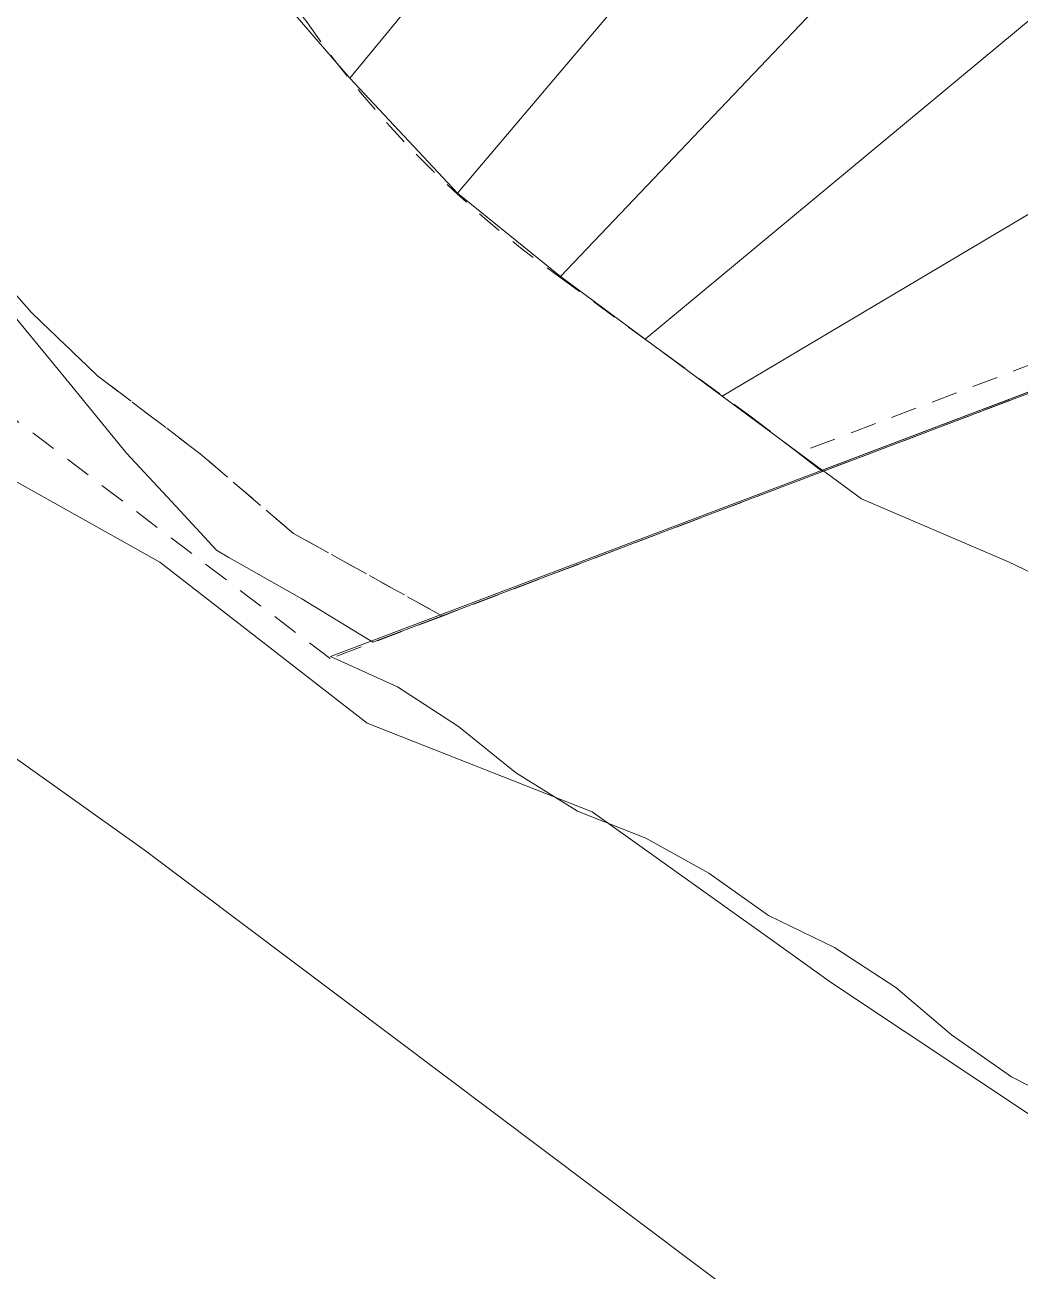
# Model space of a CAD drawing. Header units: metres. Extents: x 308667 to 309873, y 6270550 to 6271594.
# Drawn here: x 308833 to 308947.7, y 6271042.1 to 6271185.6 of the extents above; entities that cross this region are included whole.
import ezdxf

# ---------------------------------------------------------------- set-up
doc = ezdxf.new("R2010")
doc.units = ezdxf.units.M
doc.linetypes.add('Dash', pattern=[5, 3, -2])
for name, color, linetype, lineweight in [('_User Miscellaneous3', 241, 'Continuous', 13), ('Cadastre Developer_SP_EXT', 96, 'Continuous', 15), ('Cadastre Developer_SP_NEW', 54, 'Continuous', 15), ('Cadastre Land Parcels_SP_EXT', 96, 'Continuous', 15)]:
    doc.layers.add(name, color=color, linetype=linetype, lineweight=lineweight)

msp = doc.modelspace()

# ---------------------------------------------------------------- linework, layer by layer
at = {"layer": '_User Miscellaneous3'}
msp.add_lwpolyline([(309340.367, 6271192.04), (309318.096, 6271233.253), (309302.937, 6271273.235), (309297.778, 6271275.559), (308868.23, 6271112.889), (308875.954, 6271109.405), (308882.973, 6271104.844), (308889.543, 6271099.559), (308896.685, 6271095.097), (308904.551, 6271091.991), (308911.831, 6271087.941), (308918.697, 6271083.078), (308926.308, 6271079.409), (308933.359, 6271074.791), (308939.769, 6271069.328), (308946.673, 6271064.516), (308954.197, 6271060.667), (308960.723, 6271055.367), (308967.872, 6271050.976), (309340.367, 6271192.04)], close=True, dxfattribs=at)
at = {"layer": 'Cadastre Developer_SP_EXT', "linetype": 'Dash'}
for points in [[(308807.45, 6271177.09), (308814.185, 6271171.649), (308820.437, 6271167.603), (308833.777, 6271152.512), (308841.4, 6271145.228), (308853.22, 6271136.23), (308863.978, 6271127.052), (308881.118, 6271117.561), (308868.185, 6271112.651), (308791.338, 6271170.974), (308747.456, 6271232.204), (308764.099, 6271239.442), (308766.014, 6271236.571), (308770.511, 6271231.846), (308775.094, 6271222.95), (308780.493, 6271218.102), (308793.996, 6271193.072)], [(309008.96, 6271166.101), (309005.796, 6271168.107), (308922.129, 6271136.341), (308924.929, 6271134.195)]]:
    msp.add_lwpolyline(points, close=True, dxfattribs=at)
msp.add_lwpolyline([(308829.259, 6271212.238, 0.0056392), (308839.635, 6271206.441), (308839.635, 6271206.441, -0.1185043), (308865.372, 6271186.122), (308865.372, 6271186.122, 0.0862366), (308894.496, 6271156.7), (308916.54, 6271140.627), (308924.929, 6271134.195), (308881.118, 6271117.561), (308863.978, 6271127.052), (308853.22, 6271136.23), (308841.4, 6271145.228), (308833.777, 6271152.512), (308820.437, 6271167.603)], format="xyb", dxfattribs=at)
at = {"layer": 'Cadastre Developer_SP_NEW'}
msp.add_lwpolyline([(308955.096, 6271119.602), (308946.35, 6271123.8), (308929.418, 6271131.057), (308925.333, 6271134.052), (308924.89, 6271134.346), (309008.957, 6271166.182)], dxfattribs=at)
msp.add_lwpolyline([(308990.277, 6271151.502), (308987.102, 6271157.906), (308924.89, 6271134.346), (308925.333, 6271134.052), (308929.418, 6271131.057), (308946.35, 6271123.8), (308955.096, 6271119.602), (308961.64, 6271116.461), (308990.277, 6271151.502)], close=True, dxfattribs=at)
at = {"layer": 'Cadastre Land Parcels_SP_EXT', "linetype": 'Continuous'}
for points in [[(308892.483, 6271206.206), (308920.108, 6271241.138), (308911.517, 6271247.964), (308904.428, 6271253.596), (308879.02, 6271221.489), (308857.367, 6271194.685), (308870.453, 6271179.478), (308892.483, 6271206.206)], [(308935.791, 6271228.679), (308932.088, 6271231.621), (308920.108, 6271241.138), (308892.483, 6271206.206), (308870.453, 6271179.478), (308882.857, 6271166.263), (308935.791, 6271228.679)], [(308951.488, 6271216.252), (308938.403, 6271226.603), (308935.791, 6271228.679), (308882.857, 6271166.263), (308894.716, 6271156.658), (308951.488, 6271216.252)], [(308968.532, 6271202.617), (308968.021, 6271203.067), (308967.383, 6271203.617), (308966.74, 6271204.161), (308966.091, 6271204.701), (308965.436, 6271205.233), (308964.778, 6271205.76), (308964.115, 6271206.28), (308963.446, 6271206.793), (308951.488, 6271216.252), (308894.716, 6271156.658), (308904.471, 6271149.455), (308968.532, 6271202.617)], [(308984.367, 6271184.998), (308979.105, 6271191.537), (308978.574, 6271192.192), (308978.037, 6271192.841), (308977.494, 6271193.486), (308976.945, 6271194.124), (308976.39, 6271194.759), (308975.829, 6271195.388), (308975.262, 6271196.012), (308974.69, 6271196.629), (308974.111, 6271197.242), (308973.526, 6271197.85), (308972.937, 6271198.453), (308972.342, 6271199.05), (308971.74, 6271199.64), (308971.133, 6271200.226), (308970.522, 6271200.805), (308969.905, 6271201.379), (308969.282, 6271201.947), (308968.654, 6271202.51), (308968.532, 6271202.617), (308904.471, 6271149.455), (308913.366, 6271142.884), (308984.367, 6271184.998)]]:
    msp.add_lwpolyline(points, close=True, dxfattribs=at)
for points in [[(308829.014, 6271155.437), (308837.747, 6271144.888), (308844.725, 6271136.322), (308850.432, 6271130.159), (308855.084, 6271125.136), (308856.524, 6271124.315), (308864.926, 6271119.524), (308873.09, 6271114.537), (308918.043, 6271131.582), (308918.043, 6271131.582), (308925.044, 6271134.237), (308913.366, 6271142.884), (308904.471, 6271149.455), (308894.716, 6271156.658), (308882.857, 6271166.263), (308870.453, 6271179.478), (308857.367, 6271194.685), (308841.104, 6271205.769), (308829.301, 6271212.238)], [(308984.367, 6271184.998), (308913.366, 6271142.884), (308925.044, 6271134.237), (309008.851, 6271166.015)], [(308772.173, 6271143.722), (308846.758, 6271090.646), (308984.707, 6270986.998)], [(308994.855, 6271015.019), (308968.394, 6271047.105), (308925.956, 6271075.334), (308919.423, 6271079.994), (308898.362, 6271095.016), (308872.45, 6271105.225), (308848.58, 6271123.779), (308827.644, 6271135.484)]]:
    msp.add_lwpolyline(points, dxfattribs=at)

doc.saveas('drawing.dxf')
